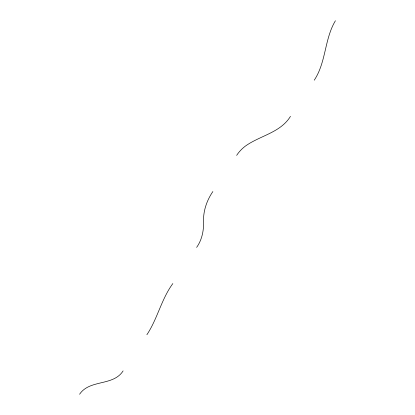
<?xml version="1.0" encoding="UTF-8"?>
<svg xmlns="http://www.w3.org/2000/svg" width="415" height="415" viewBox="0 0 415 415"><rect width="100%" height="100%" fill="white"/><g stroke="black" fill="none" stroke-linecap="round" stroke-linejoin="round"><path stroke-width="0.62" d="M335.413 20.75C324.395 39.041 326.195 62.26 314.248 80.188M196.637 247.387C202.022 239.813 203.89 230.455 203.542 221.309C203.246 210.659 206.893 200.274 212.869 191.548M146.894 334.718C157.555 318.694 161.352 299.158 172.847 283.564M290.464 116.371C280.39 132.779 259.951 135.586 245.322 146.142A48.166 39.975 14.5 0 0 236.659 155.366M123.11 370.896C113.233 386.396 89.702 379.139 79.587 394.25"/></g></svg>
